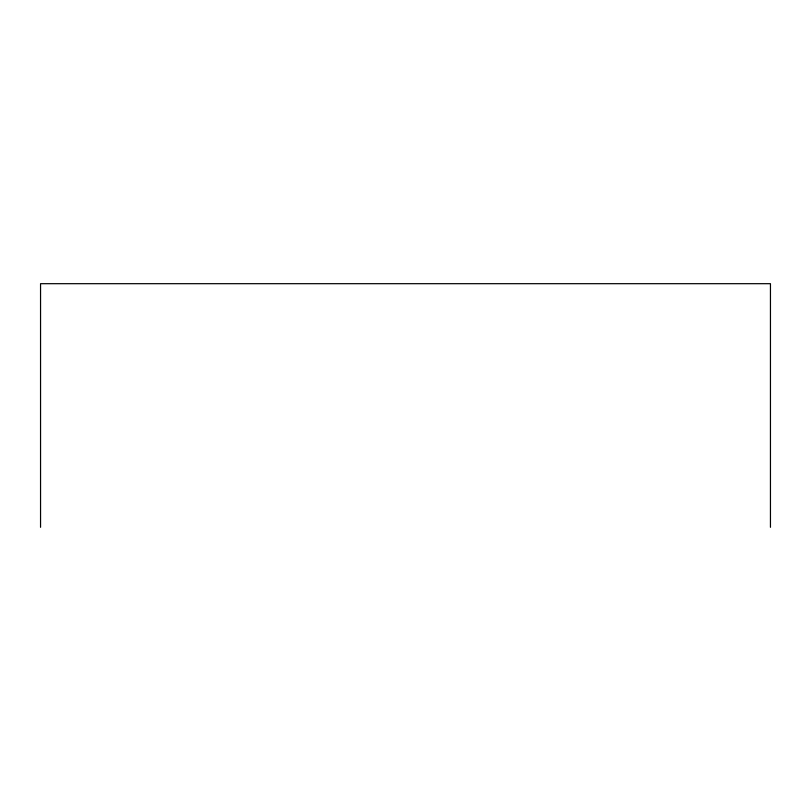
<?xml version="1.0" encoding="UTF-8"?>
<svg xmlns="http://www.w3.org/2000/svg" width="811" height="811" viewBox="0 0 811 811"><rect width="100%" height="100%" fill="white"/><g stroke="black" fill="none" stroke-linecap="round" stroke-linejoin="round"><path stroke-width="1.22" d="M770.45 527.312L770.45 283.688L40.55 283.688L40.55 527.312"/></g></svg>
